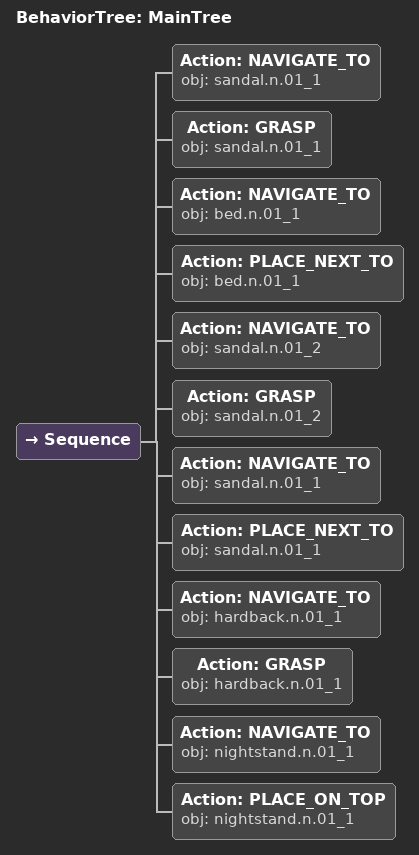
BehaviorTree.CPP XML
<root main_tree_to_execute="MainTree">
  <BehaviorTree ID="MainTree">
    <Sequence>
      <!-- sandal.n.01_1: move next to bed.n.01_1 -->
      <Action ID="NAVIGATE_TO" obj="sandal.n.01_1"/>
      <Action ID="GRASP" obj="sandal.n.01_1"/>
      <Action ID="NAVIGATE_TO" obj="bed.n.01_1"/>
      <Action ID="PLACE_NEXT_TO" obj="bed.n.01_1"/>
      <!-- sandal.n.01_2: move next to sandal.n.01_1 -->
      <Action ID="NAVIGATE_TO" obj="sandal.n.01_2"/>
      <Action ID="GRASP" obj="sandal.n.01_2"/>
      <Action ID="NAVIGATE_TO" obj="sandal.n.01_1"/>
      <Action ID="PLACE_NEXT_TO" obj="sandal.n.01_1"/>
      <!-- hardback.n.01_1: move on top of nightstand.n.01_1 -->
      <Action ID="NAVIGATE_TO" obj="hardback.n.01_1"/>
      <Action ID="GRASP" obj="hardback.n.01_1"/>
      <Action ID="NAVIGATE_TO" obj="nightstand.n.01_1"/>
      <Action ID="PLACE_ON_TOP" obj="nightstand.n.01_1"/>
    </Sequence>
  </BehaviorTree>
</root>
